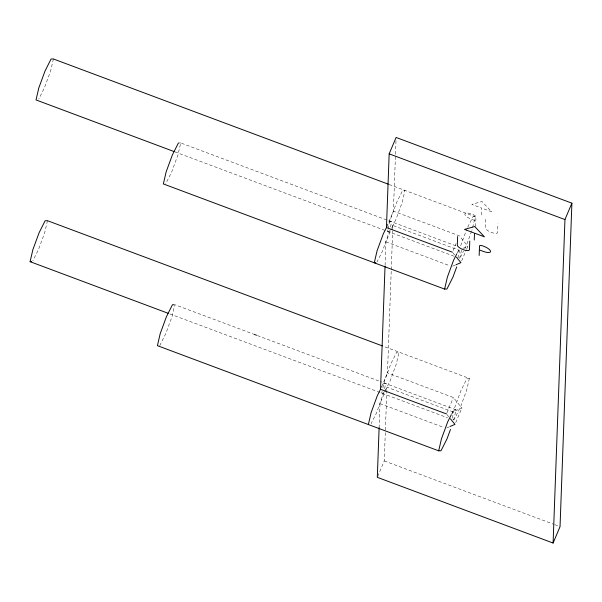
<?xml version="1.0" encoding="UTF-8"?>
<svg xmlns="http://www.w3.org/2000/svg" width="602" height="602" viewBox="0 0 602 602"><rect width="100%" height="100%" fill="white"/><g stroke="black" fill="none" stroke-linecap="round" stroke-linejoin="round"><path stroke-width="0.45" stroke-dasharray="3.01 2.26" d="M379.117 427.864L380.005 403.611L384.761 392.391M385.077 265.347L385.935 241.876L391.42 228.933M377.672 476.453L384.249 460.921L385.348 431.07M385.378 430.137L386.951 387.214L452.877 411.866L461.922 407.99L453.396 397.538L387.477 372.894L391.232 270.546M391.262 269.613L392.677 231.115M392.715 230.175L392.88 225.479L458.807 250.123L457.339 253.577M386.83 226.691L393.407 211.159L396.011 140.251M475.595 226.427L475.949 216.908A3.544 1.189 23 0 0 472.698 214.41L471.667 214.026A7.292 2.446 23 0 0 464.789 214.094A7.292 2.446 23 0 0 471.471 219.226L475.098 220.58M481.502 214.974L481.758 208.111L471.795 204.387L481.999 201.497L491.714 211.829L482.458 208.367M485.761 219.301L485.445 227.865A6.539 2.197 23 0 0 491.443 232.47A6.539 2.197 23 0 0 497.606 232.417L497.922 223.846M53.397 58.958L50.636 70.916L44.405 87.877L38.761 99.097M47.468 220.693L44.706 232.65L38.475 249.612L32.832 260.832M455.827 245.812L180.72 142.952L177.959 154.91L171.728 171.863L165.678 183.888M388.004 229.686L387.605 231.394L389.93 231.349L391.142 228.941M388.2 228.828L390.367 219.429L396.598 202.475L402.648 190.458L404.973 190.413L402.211 202.37L395.981 219.324L391.548 228.143M389.69 230.363L382.669 250.733L377.025 261.953M390.48 226.946L391.661 221.822L389.336 221.867L387.726 225.073M382.074 391.42L381.676 393.129L384.001 393.083L385.212 390.675M382.857 388.004L384.437 381.171L390.668 364.21L396.718 352.193L399.043 352.147L396.282 364.105L390.051 381.058L385.619 389.878M383.76 392.098L376.739 412.468L371.095 423.688M384.55 388.681L385.731 383.557L383.406 383.602L381.39 387.605M459.695 249.996L457.926 257.679L460.244 257.633L463.472 251.222M459.612 258.363L461.779 248.965M389.155 184.49L475.287 216.697L471.908 230.355M453.682 420.098L456.045 409.842L380.456 381.585M469.357 378.432L466.595 390.389L460.364 407.351L454.314 419.368L451.989 419.413L454.751 407.456L460.981 390.502L467.032 378.477L469.357 378.432L383.226 346.225M460.688 245.721L466.603 229.61M471.592 231.198L466.294 245.616L463.879 250.424M391.789 228.068L392.88 225.479M381.63 386.702L387.477 372.894M385.122 391.526L386.951 387.214M453.118 250.477L456.038 243.569M461.644 260.922L466.392 249.702M466.761 248.844L467.859 246.256L459.326 235.803L393.407 211.159M446.819 413.07L453.396 397.538M452.14 413.589L452.877 411.866M455.714 422.657L461.922 407.99M159.748 345.623L165.791 333.598L172.021 316.644L174.783 304.687L253.013 333.929M467.724 227.165L472.961 216.743L475.287 216.697M457.234 252.96L459.251 248.957M451.703 413.898L453.72 409.887L456.045 409.842M462.915 248.363L467.859 246.256M452.681 266.167L455.15 265.113M446.752 427.902L449.22 426.848M178.395 142.998L180.72 142.952M174.904 151.862L454.405 256.369M385.935 241.876L450.1 265.866M257.408 335.577L379.584 381.254M169.854 313.928L447.595 417.773M380.005 403.611L444.171 427.601M384.249 460.921L553.885 524.35M554.766 524.673L560.041 526.645M452.952 252.893L454.661 254.985M447.023 414.627L448.723 416.719"/><path stroke-width="0.9" d="M379.117 427.864L377.303 477.318L553.095 543.042L560.041 526.645L571.9 203.175L396.108 137.452L389.163 153.849L386.461 227.556L452.38 252.2M385.039 266.287L380.532 389.291L446.451 413.935M457.625 236.518L457.309 245.082A6.539 2.197 23 0 0 463.307 249.687A6.539 2.197 23 0 0 469.47 249.627L469.786 241.063M474.241 239.995L474.496 233.132L484.452 236.849L474.737 226.518L464.533 229.407L473.789 232.869M479.162 255.496L479.508 245.977A3.544 1.189 23 0 1 482.849 245.947L483.88 246.331A7.292 2.446 23 0 1 490.562 251.463A7.292 2.446 23 0 1 483.692 251.531L480.065 250.176M553.095 543.042L564.954 219.572L571.9 203.175M168.093 313.273L30.1 261.674L32.862 249.717L39.092 232.763L45.142 220.738L47.468 220.693L382.345 345.902M368.364 424.538L371.125 412.581L377.356 395.619L380.584 389.208M178.395 142.998L172.345 155.015L166.114 171.976L163.353 183.934L444.615 289.088L447.376 277.131L453.607 260.177L456.828 253.766M174.008 304.702L172.458 304.732L166.415 316.75L160.185 333.711L157.423 345.668L438.685 450.83L441.447 438.866L447.677 421.912L451.304 414.695M456.722 266.852L452.99 277.025L446.94 289.043L444.615 289.088M450.484 429.437L447.053 438.76L441.01 450.785L438.685 450.83M386.92 226.676L383.286 233.885L377.055 250.846L374.293 262.803L375.844 262.773M455.97 264.76L460.906 262.645L456.361 257.077M450.04 426.494L454.977 424.38L450.431 418.811M30.1 261.674L31.65 261.644M389.163 153.849L564.954 219.572M388.275 184.167L53.397 58.958L51.072 59.004L45.022 71.028L38.791 87.982L36.03 99.94L174.023 151.538M253.893 334.26L256.527 335.246"/></g></svg>
